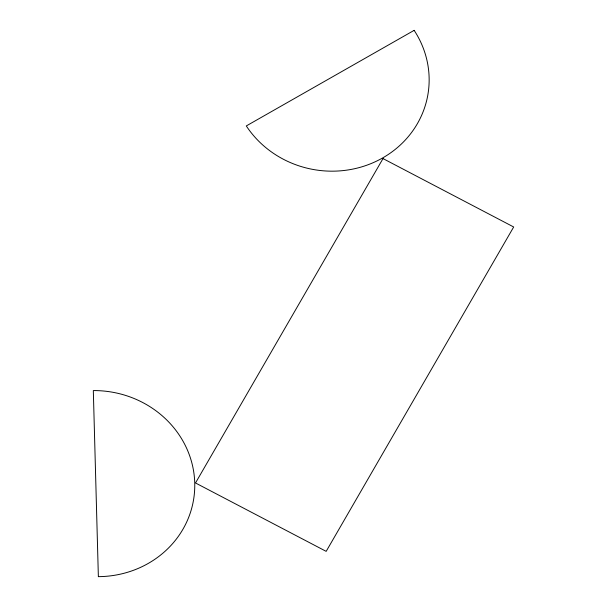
<?xml version="1.0" encoding="UTF-8"?>
<svg xmlns="http://www.w3.org/2000/svg" width="607" height="607" viewBox="0 0 607 607"><rect width="100%" height="100%" fill="white"/><g stroke="black" fill="none" stroke-linecap="round" stroke-linejoin="round"><path stroke-width="0.91" d="M383.009 158.586L195.507 482.967L326.171 551.361L513.681 226.98L383.009 158.586M414.149 30.35L246.298 125.93A99.055 92.901 8.4 0 0 382.6 157.964A99.055 92.901 8.4 0 0 414.149 30.35M98.364 576.65L93.319 390.582A99.055 92.901 8.4 0 1 194.733 482.975A99.055 92.901 8.4 0 1 98.364 576.65"/></g></svg>
